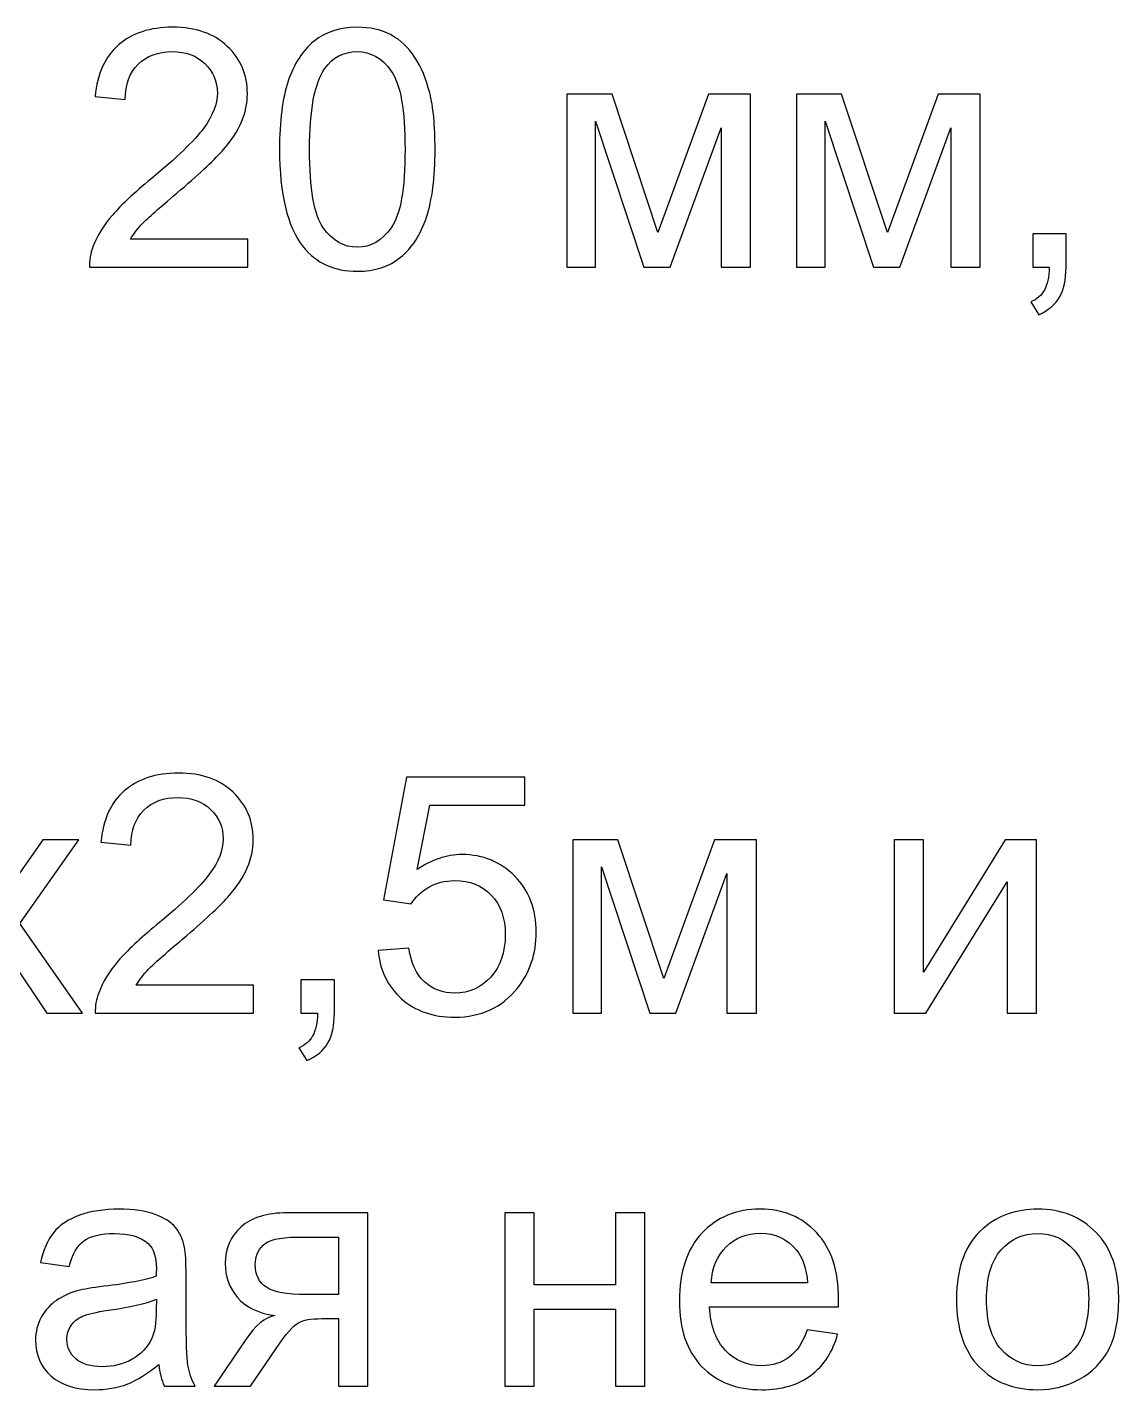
# Model space of a CAD drawing. Header units: centimetres. Extents: x 259 to 610, y 357 to 1252.
# Drawn here: x 358.76 to 370.3, y 1017.45 to 1031.85 of the extents above; entities that cross this region are included whole.
import ezdxf

# ---------------------------------------------------------------- set-up
doc = ezdxf.new("R2010")
doc.units = ezdxf.units.CM
doc.header["$MEASUREMENT"] = 0
doc.layers.add('layer 1', color=7, linetype='Continuous')

msp = doc.modelspace()

# ---------------------------------------------------------------- linework, layer by layer
at = {"layer": 'layer 1', "color": 250}
for points, knots in [([(361.09449, 1029.60748), (361.09449, 1029.60748), (361.09449, 1029.31115), (361.09449, 1029.31115), (361.09449, 1029.31115), (361.09449, 1029.31115), (359.42233, 1029.31115), (359.42233, 1029.31115), (359.42233, 1029.31115), (359.41997, 1029.38582), (359.43232, 1029.45755), (359.45878, 1029.52693), (359.45878, 1029.52693), (359.5017, 1029.64041), (359.57049, 1029.75271), (359.66515, 1029.86266), (359.66515, 1029.86266), (359.75982, 1029.97261), (359.89505, 1030.09961), (360.07085, 1030.24366), (360.07085, 1030.24366), (360.34425, 1030.46885), (360.53005, 1030.647), (360.62706, 1030.7787), (360.62706, 1030.7787), (360.72466, 1030.91041), (360.77346, 1031.03505), (360.77346, 1031.15265), (360.77346, 1031.15265), (360.77346, 1031.27553), (360.72936, 1031.37901), (360.64117, 1031.46368), (360.64117, 1031.46368), (360.55298, 1031.54776), (360.43774, 1031.59009), (360.29604, 1031.59009), (360.29604, 1031.59009), (360.14611, 1031.59009), (360.02616, 1031.5454), (359.9362, 1031.45603), (359.9362, 1031.45603), (359.84625, 1031.36725), (359.80097, 1031.24378), (359.7998, 1031.08562), (359.7998, 1031.08562), (359.7998, 1031.08562), (359.4823, 1031.11737), (359.4823, 1031.11737), (359.4823, 1031.11737), (359.50405, 1031.3549), (359.58637, 1031.536), (359.72865, 1031.66064), (359.72865, 1031.66064), (359.87153, 1031.78529), (360.06262, 1031.84762), (360.30309, 1031.84762), (360.30309, 1031.84762), (360.54533, 1031.84762), (360.7376, 1031.78059), (360.87871, 1031.64595), (360.87871, 1031.64595), (361.02041, 1031.5113), (361.09096, 1031.34432), (361.09096, 1031.14559), (361.09096, 1031.14559), (361.09096, 1031.04446), (361.07038, 1030.9451), (361.02864, 1030.84749), (361.02864, 1030.84749), (360.98748, 1030.7493), (360.91869, 1030.64641), (360.82285, 1030.53823), (360.82285, 1030.53823), (360.72642, 1030.43063), (360.56709, 1030.28187), (360.34484, 1030.09373), (360.34484, 1030.09373), (360.15845, 1029.93733), (360.03851, 1029.8315), (359.98559, 1029.77564), (359.98559, 1029.77564), (359.93268, 1029.71978), (359.88917, 1029.66393), (359.85448, 1029.60748), (359.85448, 1029.60748), (359.85448, 1029.60748), (361.09449, 1029.60748), (361.09449, 1029.60748)], [0, 0, 0, 0, 0.04347826, 0.04347826, 0.04347826, 0.04347826, 0.08695652, 0.08695652, 0.08695652, 0.08695652, 0.13043478, 0.13043478, 0.13043478, 0.13043478, 0.17391304, 0.17391304, 0.17391304, 0.17391304, 0.2173913, 0.2173913, 0.2173913, 0.2173913, 0.26086957, 0.26086957, 0.26086957, 0.26086957, 0.30434783, 0.30434783, 0.30434783, 0.30434783, 0.34782609, 0.34782609, 0.34782609, 0.34782609, 0.39130435, 0.39130435, 0.39130435, 0.39130435, 0.43478261, 0.43478261, 0.43478261, 0.43478261, 0.47826087, 0.47826087, 0.47826087, 0.47826087, 0.52173913, 0.52173913, 0.52173913, 0.52173913, 0.56521739, 0.56521739, 0.56521739, 0.56521739, 0.60869565, 0.60869565, 0.60869565, 0.60869565, 0.65217391, 0.65217391, 0.65217391, 0.65217391, 0.69565217, 0.69565217, 0.69565217, 0.69565217, 0.73913043, 0.73913043, 0.73913043, 0.73913043, 0.7826087, 0.7826087, 0.7826087, 0.7826087, 0.82608696, 0.82608696, 0.82608696, 0.82608696, 0.86956522, 0.86956522, 0.86956522, 0.86956522, 0.91304348, 0.91304348, 0.91304348, 0.91304348, 1, 1, 1, 1]), ([(361.43022, 1030.55763), (361.43022, 1030.85573), (361.46079, 1031.09679), (361.52194, 1031.27906), (361.52194, 1031.27906), (361.58367, 1031.46191), (361.67481, 1031.60244), (361.79593, 1031.70063), (361.79593, 1031.70063), (361.91646, 1031.79882), (362.06874, 1031.84762), (362.25219, 1031.84762), (362.25219, 1031.84762), (362.38742, 1031.84762), (362.50619, 1031.82057), (362.60908, 1031.76589), (362.60908, 1031.76589), (362.71138, 1031.71121), (362.79605, 1031.63242), (362.8619, 1031.52953), (362.8619, 1031.52953), (362.92775, 1031.42722), (362.9795, 1031.30199), (363.01712, 1031.15441), (363.01712, 1031.15441), (363.05534, 1031.00683), (363.07416, 1030.80751), (363.07416, 1030.55763), (363.07416, 1030.55763), (363.07416, 1030.2613), (363.04358, 1030.02141), (362.98302, 1029.83914), (362.98302, 1029.83914), (362.92246, 1029.65628), (362.83133, 1029.51576), (362.71021, 1029.41698), (362.71021, 1029.41698), (362.58968, 1029.31821), (362.43681, 1029.26882), (362.25219, 1029.26882), (362.25219, 1029.26882), (362.00936, 1029.26882), (361.81827, 1029.35525), (361.67951, 1029.5287), (361.67951, 1029.5287), (361.51312, 1029.74036), (361.43022, 1030.08314), (361.43022, 1030.55763)], [0, 0, 0, 0, 0.07692308, 0.07692308, 0.07692308, 0.07692308, 0.15384615, 0.15384615, 0.15384615, 0.15384615, 0.23076923, 0.23076923, 0.23076923, 0.23076923, 0.30769231, 0.30769231, 0.30769231, 0.30769231, 0.38461538, 0.38461538, 0.38461538, 0.38461538, 0.46153846, 0.46153846, 0.46153846, 0.46153846, 0.53846154, 0.53846154, 0.53846154, 0.53846154, 0.61538462, 0.61538462, 0.61538462, 0.61538462, 0.69230769, 0.69230769, 0.69230769, 0.69230769, 0.76923077, 0.76923077, 0.76923077, 0.76923077, 0.84615385, 0.84615385, 0.84615385, 0.84615385, 1, 1, 1, 1]), ([(361.74772, 1030.55645), (361.74772, 1030.14076), (361.79593, 1029.86442), (361.89294, 1029.72801), (361.89294, 1029.72801), (361.98996, 1029.59102), (362.1099, 1029.52282), (362.25219, 1029.52282), (362.25219, 1029.52282), (362.39447, 1029.52282), (362.51442, 1029.59161), (362.61143, 1029.7286), (362.61143, 1029.7286), (362.70844, 1029.86619), (362.75666, 1030.14194), (362.75666, 1030.55645), (362.75666, 1030.55645), (362.75666, 1030.97214), (362.70844, 1031.24848), (362.61143, 1031.38489), (362.61143, 1031.38489), (362.51501, 1031.52189), (362.39389, 1031.59009), (362.24866, 1031.59009), (362.24866, 1031.59009), (362.10637, 1031.59009), (361.99231, 1031.52953), (361.90705, 1031.409), (361.90705, 1031.409), (361.80063, 1031.25554), (361.74772, 1030.97097), (361.74772, 1030.55645)], [0, 0, 0, 0, 0.11111111, 0.11111111, 0.11111111, 0.11111111, 0.22222222, 0.22222222, 0.22222222, 0.22222222, 0.33333333, 0.33333333, 0.33333333, 0.33333333, 0.44444444, 0.44444444, 0.44444444, 0.44444444, 0.55555556, 0.55555556, 0.55555556, 0.55555556, 0.66666667, 0.66666667, 0.66666667, 0.66666667, 0.77777778, 0.77777778, 0.77777778, 0.77777778, 1, 1, 1, 1]), ([(364.46763, 1031.14206), (364.46763, 1031.14206), (364.94505, 1031.14206), (364.94505, 1031.14206), (364.94505, 1031.14206), (364.94505, 1031.14206), (365.42894, 1029.67686), (365.42894, 1029.67686), (365.42894, 1029.67686), (365.42894, 1029.67686), (365.96458, 1031.14206), (365.96458, 1031.14206), (365.96458, 1031.14206), (365.96458, 1031.14206), (366.4079, 1031.14206), (366.4079, 1031.14206), (366.4079, 1031.14206), (366.4079, 1031.14206), (366.4079, 1029.31115), (366.4079, 1029.31115), (366.4079, 1029.31115), (366.4079, 1029.31115), (366.09746, 1029.31115), (366.09746, 1029.31115), (366.09746, 1029.31115), (366.09746, 1029.31115), (366.09746, 1030.78517), (366.09746, 1030.78517), (366.09746, 1030.78517), (366.09746, 1030.78517), (365.5583, 1029.31115), (365.5583, 1029.31115), (365.5583, 1029.31115), (365.5583, 1029.31115), (365.28078, 1029.31115), (365.28078, 1029.31115), (365.28078, 1029.31115), (365.28078, 1029.31115), (364.77101, 1030.85573), (364.77101, 1030.85573), (364.77101, 1030.85573), (364.77101, 1030.85573), (364.77101, 1029.31115), (364.77101, 1029.31115), (364.77101, 1029.31115), (364.77101, 1029.31115), (364.46763, 1029.31115), (364.46763, 1029.31115), (364.46763, 1029.31115), (364.46763, 1029.31115), (364.46763, 1031.14206), (364.46763, 1031.14206)], [0, 0, 0, 0, 0.07142857, 0.07142857, 0.07142857, 0.07142857, 0.14285714, 0.14285714, 0.14285714, 0.14285714, 0.21428571, 0.21428571, 0.21428571, 0.21428571, 0.28571429, 0.28571429, 0.28571429, 0.28571429, 0.35714286, 0.35714286, 0.35714286, 0.35714286, 0.42857143, 0.42857143, 0.42857143, 0.42857143, 0.5, 0.5, 0.5, 0.5, 0.57142857, 0.57142857, 0.57142857, 0.57142857, 0.64285714, 0.64285714, 0.64285714, 0.64285714, 0.71428571, 0.71428571, 0.71428571, 0.71428571, 0.78571429, 0.78571429, 0.78571429, 0.78571429, 0.85714286, 0.85714286, 0.85714286, 0.85714286, 1, 1, 1, 1]), ([(366.89296, 1031.14206), (366.89296, 1031.14206), (367.37038, 1031.14206), (367.37038, 1031.14206), (367.37038, 1031.14206), (367.37038, 1031.14206), (367.85427, 1029.67686), (367.85427, 1029.67686), (367.85427, 1029.67686), (367.85427, 1029.67686), (368.38991, 1031.14206), (368.38991, 1031.14206), (368.38991, 1031.14206), (368.38991, 1031.14206), (368.83323, 1031.14206), (368.83323, 1031.14206), (368.83323, 1031.14206), (368.83323, 1031.14206), (368.83323, 1029.31115), (368.83323, 1029.31115), (368.83323, 1029.31115), (368.83323, 1029.31115), (368.52279, 1029.31115), (368.52279, 1029.31115), (368.52279, 1029.31115), (368.52279, 1029.31115), (368.52279, 1030.78517), (368.52279, 1030.78517), (368.52279, 1030.78517), (368.52279, 1030.78517), (367.98363, 1029.31115), (367.98363, 1029.31115), (367.98363, 1029.31115), (367.98363, 1029.31115), (367.70611, 1029.31115), (367.70611, 1029.31115), (367.70611, 1029.31115), (367.70611, 1029.31115), (367.19634, 1030.85573), (367.19634, 1030.85573), (367.19634, 1030.85573), (367.19634, 1030.85573), (367.19634, 1029.31115), (367.19634, 1029.31115), (367.19634, 1029.31115), (367.19634, 1029.31115), (366.89296, 1029.31115), (366.89296, 1029.31115), (366.89296, 1029.31115), (366.89296, 1029.31115), (366.89296, 1031.14206), (366.89296, 1031.14206)], [0, 0, 0, 0, 0.07142857, 0.07142857, 0.07142857, 0.07142857, 0.14285714, 0.14285714, 0.14285714, 0.14285714, 0.21428571, 0.21428571, 0.21428571, 0.21428571, 0.28571429, 0.28571429, 0.28571429, 0.28571429, 0.35714286, 0.35714286, 0.35714286, 0.35714286, 0.42857143, 0.42857143, 0.42857143, 0.42857143, 0.5, 0.5, 0.5, 0.5, 0.57142857, 0.57142857, 0.57142857, 0.57142857, 0.64285714, 0.64285714, 0.64285714, 0.64285714, 0.71428571, 0.71428571, 0.71428571, 0.71428571, 0.78571429, 0.78571429, 0.78571429, 0.78571429, 0.85714286, 0.85714286, 0.85714286, 0.85714286, 1, 1, 1, 1]), ([(369.38885, 1029.31115), (369.38885, 1029.31115), (369.38885, 1029.66393), (369.38885, 1029.66393), (369.38885, 1029.66393), (369.38885, 1029.66393), (369.74163, 1029.66393), (369.74163, 1029.66393), (369.74163, 1029.66393), (369.74163, 1029.66393), (369.74163, 1029.31115), (369.74163, 1029.31115), (369.74163, 1029.31115), (369.74163, 1029.18121), (369.7187, 1029.07597), (369.67225, 1028.996), (369.67225, 1028.996), (369.62639, 1028.91604), (369.55289, 1028.85372), (369.45235, 1028.81021), (369.45235, 1028.81021), (369.45235, 1028.81021), (369.36768, 1028.94426), (369.36768, 1028.94426), (369.36768, 1028.94426), (369.43354, 1028.97307), (369.48175, 1029.01541), (369.51232, 1029.07067), (369.51232, 1029.07067), (369.54349, 1029.12653), (369.56112, 1029.20649), (369.56465, 1029.31115), (369.56465, 1029.31115), (369.56465, 1029.31115), (369.38885, 1029.31115), (369.38885, 1029.31115)], [0, 0, 0, 0, 0.1, 0.1, 0.1, 0.1, 0.2, 0.2, 0.2, 0.2, 0.3, 0.3, 0.3, 0.3, 0.4, 0.4, 0.4, 0.4, 0.5, 0.5, 0.5, 0.5, 0.6, 0.6, 0.6, 0.6, 0.7, 0.7, 0.7, 0.7, 0.8, 0.8, 0.8, 0.8, 1, 1, 1, 1]), ([(361.15559, 1021.72526), (361.15559, 1021.72526), (361.15559, 1021.42893), (361.15559, 1021.42893), (361.15559, 1021.42893), (361.15559, 1021.42893), (359.48343, 1021.42893), (359.48343, 1021.42893), (359.48343, 1021.42893), (359.48107, 1021.5036), (359.49342, 1021.57533), (359.51988, 1021.64471), (359.51988, 1021.64471), (359.5628, 1021.75819), (359.63159, 1021.87049), (359.72625, 1021.98044), (359.72625, 1021.98044), (359.82092, 1022.09039), (359.95615, 1022.21739), (360.13195, 1022.36144), (360.13195, 1022.36144), (360.40535, 1022.58663), (360.59115, 1022.76478), (360.68816, 1022.89648), (360.68816, 1022.89648), (360.78576, 1023.02819), (360.83456, 1023.15283), (360.83456, 1023.27043), (360.83456, 1023.27043), (360.83456, 1023.39331), (360.79046, 1023.49679), (360.70227, 1023.58146), (360.70227, 1023.58146), (360.61408, 1023.66554), (360.49884, 1023.70787), (360.35714, 1023.70787), (360.35714, 1023.70787), (360.20721, 1023.70787), (360.08726, 1023.66318), (359.9973, 1023.57381), (359.9973, 1023.57381), (359.90735, 1023.48503), (359.86207, 1023.36156), (359.8609, 1023.2034), (359.8609, 1023.2034), (359.8609, 1023.2034), (359.5434, 1023.23515), (359.5434, 1023.23515), (359.5434, 1023.23515), (359.56515, 1023.47268), (359.64747, 1023.65378), (359.78975, 1023.77842), (359.78975, 1023.77842), (359.93263, 1023.90307), (360.12372, 1023.9654), (360.36419, 1023.9654), (360.36419, 1023.9654), (360.60643, 1023.9654), (360.7987, 1023.89837), (360.93981, 1023.76373), (360.93981, 1023.76373), (361.08151, 1023.62908), (361.15206, 1023.4621), (361.15206, 1023.26337), (361.15206, 1023.26337), (361.15206, 1023.16224), (361.13148, 1023.06288), (361.08974, 1022.96527), (361.08974, 1022.96527), (361.04858, 1022.86708), (360.97979, 1022.76419), (360.88395, 1022.65601), (360.88395, 1022.65601), (360.78752, 1022.54841), (360.62819, 1022.39965), (360.40594, 1022.21151), (360.40594, 1022.21151), (360.21955, 1022.05511), (360.09961, 1021.94928), (360.04669, 1021.89342), (360.04669, 1021.89342), (359.99378, 1021.83756), (359.95027, 1021.78171), (359.91558, 1021.72526), (359.91558, 1021.72526), (359.91558, 1021.72526), (361.15559, 1021.72526), (361.15559, 1021.72526)], [0, 0, 0, 0, 0.04347826, 0.04347826, 0.04347826, 0.04347826, 0.08695652, 0.08695652, 0.08695652, 0.08695652, 0.13043478, 0.13043478, 0.13043478, 0.13043478, 0.17391304, 0.17391304, 0.17391304, 0.17391304, 0.2173913, 0.2173913, 0.2173913, 0.2173913, 0.26086957, 0.26086957, 0.26086957, 0.26086957, 0.30434783, 0.30434783, 0.30434783, 0.30434783, 0.34782609, 0.34782609, 0.34782609, 0.34782609, 0.39130435, 0.39130435, 0.39130435, 0.39130435, 0.43478261, 0.43478261, 0.43478261, 0.43478261, 0.47826087, 0.47826087, 0.47826087, 0.47826087, 0.52173913, 0.52173913, 0.52173913, 0.52173913, 0.56521739, 0.56521739, 0.56521739, 0.56521739, 0.60869565, 0.60869565, 0.60869565, 0.60869565, 0.65217391, 0.65217391, 0.65217391, 0.65217391, 0.69565217, 0.69565217, 0.69565217, 0.69565217, 0.73913043, 0.73913043, 0.73913043, 0.73913043, 0.7826087, 0.7826087, 0.7826087, 0.7826087, 0.82608696, 0.82608696, 0.82608696, 0.82608696, 0.86956522, 0.86956522, 0.86956522, 0.86956522, 0.91304348, 0.91304348, 0.91304348, 0.91304348, 1, 1, 1, 1]), ([(362.47145, 1022.09215), (362.47145, 1022.09215), (362.796, 1022.11685), (362.796, 1022.11685), (362.796, 1022.11685), (362.82011, 1021.95868), (362.87596, 1021.83992), (362.96298, 1021.75995), (362.96298, 1021.75995), (363.05, 1021.68058), (363.15642, 1021.6406), (363.28166, 1021.6406), (363.28166, 1021.6406), (363.43276, 1021.6406), (363.55918, 1021.69704), (363.66207, 1021.80934), (363.66207, 1021.80934), (363.76437, 1021.92223), (363.81553, 1022.07157), (363.81553, 1022.25737), (363.81553, 1022.25737), (363.81553, 1022.43434), (363.76673, 1022.57369), (363.66854, 1022.676), (363.66854, 1022.676), (363.57035, 1022.7783), (363.44041, 1022.82945), (363.27872, 1022.82945), (363.27872, 1022.82945), (363.17818, 1022.82945), (363.08822, 1022.80652), (363.00826, 1022.76066), (363.00826, 1022.76066), (362.92888, 1022.7148), (362.86656, 1022.65542), (362.8207, 1022.58251), (362.8207, 1022.58251), (362.8207, 1022.58251), (362.52789, 1022.62484), (362.52789, 1022.62484), (362.52789, 1022.62484), (362.52789, 1022.62484), (362.77131, 1023.92306), (362.77131, 1023.92306), (362.77131, 1023.92306), (362.77131, 1023.92306), (364.02367, 1023.92306), (364.02367, 1023.92306), (364.02367, 1023.92306), (364.02367, 1023.92306), (364.02367, 1023.62673), (364.02367, 1023.62673), (364.02367, 1023.62673), (364.02367, 1023.62673), (363.01884, 1023.62673), (363.01884, 1023.62673), (363.01884, 1023.62673), (363.01884, 1023.62673), (362.8842, 1022.94528), (362.8842, 1022.94528), (362.8842, 1022.94528), (363.0353, 1023.0517), (363.19405, 1023.10462), (363.35986, 1023.10462), (363.35986, 1023.10462), (363.57975, 1023.10462), (363.76555, 1023.02819), (363.91666, 1022.87532), (363.91666, 1022.87532), (364.06776, 1022.72245), (364.14361, 1022.52607), (364.14361, 1022.28618), (364.14361, 1022.28618), (364.14361, 1022.05746), (364.07717, 1021.85991), (363.94429, 1021.69351), (363.94429, 1021.69351), (363.7826, 1021.4889), (363.56153, 1021.3866), (363.28166, 1021.3866), (363.28166, 1021.3866), (363.05235, 1021.3866), (362.86538, 1021.45127), (362.72015, 1021.58004), (362.72015, 1021.58004), (362.57493, 1021.7088), (362.49202, 1021.87931), (362.47145, 1022.09215)], [0, 0, 0, 0, 0.04347826, 0.04347826, 0.04347826, 0.04347826, 0.08695652, 0.08695652, 0.08695652, 0.08695652, 0.13043478, 0.13043478, 0.13043478, 0.13043478, 0.17391304, 0.17391304, 0.17391304, 0.17391304, 0.2173913, 0.2173913, 0.2173913, 0.2173913, 0.26086957, 0.26086957, 0.26086957, 0.26086957, 0.30434783, 0.30434783, 0.30434783, 0.30434783, 0.34782609, 0.34782609, 0.34782609, 0.34782609, 0.39130435, 0.39130435, 0.39130435, 0.39130435, 0.43478261, 0.43478261, 0.43478261, 0.43478261, 0.47826087, 0.47826087, 0.47826087, 0.47826087, 0.52173913, 0.52173913, 0.52173913, 0.52173913, 0.56521739, 0.56521739, 0.56521739, 0.56521739, 0.60869565, 0.60869565, 0.60869565, 0.60869565, 0.65217391, 0.65217391, 0.65217391, 0.65217391, 0.69565217, 0.69565217, 0.69565217, 0.69565217, 0.73913043, 0.73913043, 0.73913043, 0.73913043, 0.7826087, 0.7826087, 0.7826087, 0.7826087, 0.82608696, 0.82608696, 0.82608696, 0.82608696, 0.86956522, 0.86956522, 0.86956522, 0.86956522, 0.91304348, 0.91304348, 0.91304348, 0.91304348, 1, 1, 1, 1]), ([(357.63841, 1021.42893), (357.63841, 1021.42893), (358.30692, 1022.37731), (358.30692, 1022.37731), (358.30692, 1022.37731), (358.30692, 1022.37731), (357.6878, 1023.25984), (357.6878, 1023.25984), (357.6878, 1023.25984), (357.6878, 1023.25984), (358.06938, 1023.25984), (358.06938, 1023.25984), (358.06938, 1023.25984), (358.06938, 1023.25984), (358.35866, 1022.82769), (358.35866, 1022.82769), (358.35866, 1022.82769), (358.41216, 1022.74655), (358.4545, 1022.6807), (358.48448, 1022.62896), (358.48448, 1022.62896), (358.53681, 1022.70245), (358.58326, 1022.76889), (358.62501, 1022.82828), (358.62501, 1022.82828), (358.62501, 1022.82828), (358.92957, 1023.25984), (358.92957, 1023.25984), (358.92957, 1023.25984), (358.92957, 1023.25984), (359.30881, 1023.25984), (359.30881, 1023.25984), (359.30881, 1023.25984), (359.30881, 1023.25984), (358.68615, 1022.37731), (358.68615, 1022.37731), (358.68615, 1022.37731), (358.68615, 1022.37731), (359.34938, 1021.42893), (359.34938, 1021.42893), (359.34938, 1021.42893), (359.34938, 1021.42893), (358.9719, 1021.42893), (358.9719, 1021.42893), (358.9719, 1021.42893), (358.9719, 1021.42893), (358.59326, 1021.99337), (358.59326, 1021.99337), (358.59326, 1021.99337), (358.59326, 1021.99337), (358.50683, 1022.12919), (358.50683, 1022.12919), (358.50683, 1022.12919), (358.50683, 1022.12919), (358.01764, 1021.42893), (358.01764, 1021.42893), (358.01764, 1021.42893), (358.01764, 1021.42893), (357.63841, 1021.42893), (357.63841, 1021.42893)], [0, 0, 0, 0, 0.0625, 0.0625, 0.0625, 0.0625, 0.125, 0.125, 0.125, 0.125, 0.1875, 0.1875, 0.1875, 0.1875, 0.25, 0.25, 0.25, 0.25, 0.3125, 0.3125, 0.3125, 0.3125, 0.375, 0.375, 0.375, 0.375, 0.4375, 0.4375, 0.4375, 0.4375, 0.5, 0.5, 0.5, 0.5, 0.5625, 0.5625, 0.5625, 0.5625, 0.625, 0.625, 0.625, 0.625, 0.6875, 0.6875, 0.6875, 0.6875, 0.75, 0.75, 0.75, 0.75, 0.8125, 0.8125, 0.8125, 0.8125, 0.875, 0.875, 0.875, 0.875, 1, 1, 1, 1]), ([(364.52873, 1023.25984), (364.52873, 1023.25984), (365.00615, 1023.25984), (365.00615, 1023.25984), (365.00615, 1023.25984), (365.00615, 1023.25984), (365.49004, 1021.79464), (365.49004, 1021.79464), (365.49004, 1021.79464), (365.49004, 1021.79464), (366.02568, 1023.25984), (366.02568, 1023.25984), (366.02568, 1023.25984), (366.02568, 1023.25984), (366.46899, 1023.25984), (366.46899, 1023.25984), (366.46899, 1023.25984), (366.46899, 1023.25984), (366.46899, 1021.42893), (366.46899, 1021.42893), (366.46899, 1021.42893), (366.46899, 1021.42893), (366.15856, 1021.42893), (366.15856, 1021.42893), (366.15856, 1021.42893), (366.15856, 1021.42893), (366.15856, 1022.90295), (366.15856, 1022.90295), (366.15856, 1022.90295), (366.15856, 1022.90295), (365.6194, 1021.42893), (365.6194, 1021.42893), (365.6194, 1021.42893), (365.6194, 1021.42893), (365.34188, 1021.42893), (365.34188, 1021.42893), (365.34188, 1021.42893), (365.34188, 1021.42893), (364.83211, 1022.97351), (364.83211, 1022.97351), (364.83211, 1022.97351), (364.83211, 1022.97351), (364.83211, 1021.42893), (364.83211, 1021.42893), (364.83211, 1021.42893), (364.83211, 1021.42893), (364.52873, 1021.42893), (364.52873, 1021.42893), (364.52873, 1021.42893), (364.52873, 1021.42893), (364.52873, 1023.25984), (364.52873, 1023.25984)], [0, 0, 0, 0, 0.07142857, 0.07142857, 0.07142857, 0.07142857, 0.14285714, 0.14285714, 0.14285714, 0.14285714, 0.21428571, 0.21428571, 0.21428571, 0.21428571, 0.28571429, 0.28571429, 0.28571429, 0.28571429, 0.35714286, 0.35714286, 0.35714286, 0.35714286, 0.42857143, 0.42857143, 0.42857143, 0.42857143, 0.5, 0.5, 0.5, 0.5, 0.57142857, 0.57142857, 0.57142857, 0.57142857, 0.64285714, 0.64285714, 0.64285714, 0.64285714, 0.71428571, 0.71428571, 0.71428571, 0.71428571, 0.78571429, 0.78571429, 0.78571429, 0.78571429, 0.85714286, 0.85714286, 0.85714286, 0.85714286, 1, 1, 1, 1]), ([(367.9236, 1023.25984), (367.9236, 1023.25984), (368.23405, 1023.25984), (368.23405, 1023.25984), (368.23405, 1023.25984), (368.23405, 1023.25984), (368.23405, 1021.86343), (368.23405, 1021.86343), (368.23405, 1021.86343), (368.23405, 1021.86343), (369.09659, 1023.25984), (369.09659, 1023.25984), (369.09659, 1023.25984), (369.09659, 1023.25984), (369.42996, 1023.25984), (369.42996, 1023.25984), (369.42996, 1023.25984), (369.42996, 1023.25984), (369.42996, 1021.42893), (369.42996, 1021.42893), (369.42996, 1021.42893), (369.42996, 1021.42893), (369.11952, 1021.42893), (369.11952, 1021.42893), (369.11952, 1021.42893), (369.11952, 1021.42893), (369.11952, 1022.81652), (369.11952, 1022.81652), (369.11952, 1022.81652), (369.11952, 1022.81652), (368.25815, 1021.42893), (368.25815, 1021.42893), (368.25815, 1021.42893), (368.25815, 1021.42893), (367.9236, 1021.42893), (367.9236, 1021.42893), (367.9236, 1021.42893), (367.9236, 1021.42893), (367.9236, 1023.25984), (367.9236, 1023.25984)], [0, 0, 0, 0, 0.09090909, 0.09090909, 0.09090909, 0.09090909, 0.18181818, 0.18181818, 0.18181818, 0.18181818, 0.27272727, 0.27272727, 0.27272727, 0.27272727, 0.36363636, 0.36363636, 0.36363636, 0.36363636, 0.45454545, 0.45454545, 0.45454545, 0.45454545, 0.54545455, 0.54545455, 0.54545455, 0.54545455, 0.63636364, 0.63636364, 0.63636364, 0.63636364, 0.72727273, 0.72727273, 0.72727273, 0.72727273, 0.81818182, 0.81818182, 0.81818182, 0.81818182, 1, 1, 1, 1]), ([(361.65712, 1021.42893), (361.65712, 1021.42893), (361.65712, 1021.78171), (361.65712, 1021.78171), (361.65712, 1021.78171), (361.65712, 1021.78171), (362.0099, 1021.78171), (362.0099, 1021.78171), (362.0099, 1021.78171), (362.0099, 1021.78171), (362.0099, 1021.42893), (362.0099, 1021.42893), (362.0099, 1021.42893), (362.0099, 1021.29899), (361.98697, 1021.19375), (361.94052, 1021.11378), (361.94052, 1021.11378), (361.89466, 1021.03382), (361.82116, 1020.9715), (361.72062, 1020.92799), (361.72062, 1020.92799), (361.72062, 1020.92799), (361.63595, 1021.06204), (361.63595, 1021.06204), (361.63595, 1021.06204), (361.70181, 1021.09085), (361.75002, 1021.13319), (361.78059, 1021.18845), (361.78059, 1021.18845), (361.81176, 1021.24431), (361.82939, 1021.32427), (361.83292, 1021.42893), (361.83292, 1021.42893), (361.83292, 1021.42893), (361.65712, 1021.42893), (361.65712, 1021.42893)], [0, 0, 0, 0, 0.1, 0.1, 0.1, 0.1, 0.2, 0.2, 0.2, 0.2, 0.3, 0.3, 0.3, 0.3, 0.4, 0.4, 0.4, 0.4, 0.5, 0.5, 0.5, 0.5, 0.6, 0.6, 0.6, 0.6, 0.7, 0.7, 0.7, 0.7, 0.8, 0.8, 0.8, 0.8, 1, 1, 1, 1]), ([(360.15373, 1017.71713), (360.03849, 1017.61894), (359.92736, 1017.55014), (359.82094, 1017.50957), (359.82094, 1017.50957), (359.71452, 1017.46901), (359.60045, 1017.44901), (359.47816, 1017.44901), (359.47816, 1017.44901), (359.27708, 1017.44901), (359.12244, 1017.49782), (359.01426, 1017.596), (359.01426, 1017.596), (358.90607, 1017.69361), (358.85198, 1017.81884), (358.85198, 1017.97112), (358.85198, 1017.97112), (358.85198, 1018.06049), (358.87256, 1018.14222), (358.91313, 1018.2163), (358.91313, 1018.2163), (358.95429, 1018.29039), (359.00779, 1018.34918), (359.07364, 1018.39387), (359.07364, 1018.39387), (359.14008, 1018.43855), (359.21416, 1018.47266), (359.29707, 1018.49559), (359.29707, 1018.49559), (359.35821, 1018.51146), (359.45052, 1018.52675), (359.57341, 1018.54204), (359.57341, 1018.54204), (359.82388, 1018.57143), (360.00909, 1018.6073), (360.12727, 1018.64846), (360.12727, 1018.64846), (360.12844, 1018.69079), (360.12903, 1018.71784), (360.12903, 1018.72901), (360.12903, 1018.72901), (360.12903, 1018.85483), (360.09963, 1018.94361), (360.04084, 1018.99535), (360.04084, 1018.99535), (359.96146, 1019.06532), (359.84328, 1019.10001), (359.68689, 1019.10001), (359.68689, 1019.10001), (359.54048, 1019.10001), (359.4323, 1019.07414), (359.36292, 1019.02299), (359.36292, 1019.02299), (359.29295, 1018.97184), (359.2418, 1018.88129), (359.20828, 1018.75076), (359.20828, 1018.75076), (359.20828, 1018.75076), (358.9049, 1018.79309), (358.9049, 1018.79309), (358.9049, 1018.79309), (358.93253, 1018.92303), (358.9778, 1019.02828), (359.0413, 1019.10824), (359.0413, 1019.10824), (359.1048, 1019.18821), (359.19653, 1019.24935), (359.31647, 1019.29286), (359.31647, 1019.29286), (359.43583, 1019.33578), (359.57517, 1019.35754), (359.73275, 1019.35754), (359.73275, 1019.35754), (359.88914, 1019.35754), (360.01673, 1019.33931), (360.11492, 1019.30227), (360.11492, 1019.30227), (360.21252, 1019.26523), (360.28484, 1019.21937), (360.3307, 1019.16351), (360.3307, 1019.16351), (360.37656, 1019.10765), (360.4089, 1019.0371), (360.42772, 1018.95184), (360.42772, 1018.95184), (360.43771, 1018.89893), (360.443, 1018.80368), (360.443, 1018.66668), (360.443, 1018.66668), (360.443, 1018.66668), (360.443, 1018.25511), (360.443, 1018.25511), (360.443, 1018.25511), (360.443, 1017.9676), (360.44947, 1017.78592), (360.46241, 1017.70889), (360.46241, 1017.70889), (360.47475, 1017.63187), (360.50062, 1017.55838), (360.53825, 1017.48782), (360.53825, 1017.48782), (360.53825, 1017.48782), (360.2137, 1017.48782), (360.2137, 1017.48782), (360.2137, 1017.48782), (360.18254, 1017.55308), (360.16255, 1017.62952), (360.15373, 1017.71713)], [0, 0, 0, 0, 0.03571429, 0.03571429, 0.03571429, 0.03571429, 0.07142857, 0.07142857, 0.07142857, 0.07142857, 0.10714286, 0.10714286, 0.10714286, 0.10714286, 0.14285714, 0.14285714, 0.14285714, 0.14285714, 0.17857143, 0.17857143, 0.17857143, 0.17857143, 0.21428571, 0.21428571, 0.21428571, 0.21428571, 0.25, 0.25, 0.25, 0.25, 0.28571429, 0.28571429, 0.28571429, 0.28571429, 0.32142857, 0.32142857, 0.32142857, 0.32142857, 0.35714286, 0.35714286, 0.35714286, 0.35714286, 0.39285714, 0.39285714, 0.39285714, 0.39285714, 0.42857143, 0.42857143, 0.42857143, 0.42857143, 0.46428571, 0.46428571, 0.46428571, 0.46428571, 0.5, 0.5, 0.5, 0.5, 0.53571429, 0.53571429, 0.53571429, 0.53571429, 0.57142857, 0.57142857, 0.57142857, 0.57142857, 0.60714286, 0.60714286, 0.60714286, 0.60714286, 0.64285714, 0.64285714, 0.64285714, 0.64285714, 0.67857143, 0.67857143, 0.67857143, 0.67857143, 0.71428571, 0.71428571, 0.71428571, 0.71428571, 0.75, 0.75, 0.75, 0.75, 0.78571429, 0.78571429, 0.78571429, 0.78571429, 0.82142857, 0.82142857, 0.82142857, 0.82142857, 0.85714286, 0.85714286, 0.85714286, 0.85714286, 0.89285714, 0.89285714, 0.89285714, 0.89285714, 0.92857143, 0.92857143, 0.92857143, 0.92857143, 1, 1, 1, 1]), ([(362.3627, 1019.31873), (362.3627, 1019.31873), (362.3627, 1017.48782), (362.3627, 1017.48782), (362.3627, 1017.48782), (362.3627, 1017.48782), (362.05226, 1017.48782), (362.05226, 1017.48782), (362.05226, 1017.48782), (362.05226, 1017.48782), (362.05226, 1018.20043), (362.05226, 1018.20043), (362.05226, 1018.20043), (362.05226, 1018.20043), (361.87352, 1018.20043), (361.87352, 1018.20043), (361.87352, 1018.20043), (361.76474, 1018.20043), (361.68361, 1018.18632), (361.6301, 1018.15751), (361.6301, 1018.15751), (361.5766, 1018.1287), (361.4984, 1018.03874), (361.3955, 1017.88646), (361.3955, 1017.88646), (361.3955, 1017.88646), (361.12269, 1017.48782), (361.12269, 1017.48782), (361.12269, 1017.48782), (361.12269, 1017.48782), (360.73816, 1017.48782), (360.73816, 1017.48782), (360.73816, 1017.48782), (360.73816, 1017.48782), (361.0733, 1017.97936), (361.0733, 1017.97936), (361.0733, 1017.97936), (361.17561, 1018.12987), (361.27791, 1018.21454), (361.37963, 1018.23394), (361.37963, 1018.23394), (361.20265, 1018.25805), (361.07095, 1018.32214), (360.98511, 1018.42562), (360.98511, 1018.42562), (360.89926, 1018.5291), (360.85634, 1018.64846), (360.85634, 1018.7831), (360.85634, 1018.7831), (360.85634, 1018.94244), (360.9122, 1019.0712), (361.0245, 1019.16998), (361.0245, 1019.16998), (361.1368, 1019.26934), (361.29967, 1019.31873), (361.51251, 1019.31873), (361.51251, 1019.31873), (361.51251, 1019.31873), (362.3627, 1019.31873), (362.3627, 1019.31873)], [0, 0, 0, 0, 0.0625, 0.0625, 0.0625, 0.0625, 0.125, 0.125, 0.125, 0.125, 0.1875, 0.1875, 0.1875, 0.1875, 0.25, 0.25, 0.25, 0.25, 0.3125, 0.3125, 0.3125, 0.3125, 0.375, 0.375, 0.375, 0.375, 0.4375, 0.4375, 0.4375, 0.4375, 0.5, 0.5, 0.5, 0.5, 0.5625, 0.5625, 0.5625, 0.5625, 0.625, 0.625, 0.625, 0.625, 0.6875, 0.6875, 0.6875, 0.6875, 0.75, 0.75, 0.75, 0.75, 0.8125, 0.8125, 0.8125, 0.8125, 0.875, 0.875, 0.875, 0.875, 1, 1, 1, 1]), ([(363.81026, 1019.31873), (363.81026, 1019.31873), (364.12071, 1019.31873), (364.12071, 1019.31873), (364.12071, 1019.31873), (364.12071, 1019.31873), (364.12071, 1018.55673), (364.12071, 1018.55673), (364.12071, 1018.55673), (364.12071, 1018.55673), (364.98148, 1018.55673), (364.98148, 1018.55673), (364.98148, 1018.55673), (364.98148, 1018.55673), (364.98148, 1019.31873), (364.98148, 1019.31873), (364.98148, 1019.31873), (364.98148, 1019.31873), (365.29193, 1019.31873), (365.29193, 1019.31873), (365.29193, 1019.31873), (365.29193, 1019.31873), (365.29193, 1017.48782), (365.29193, 1017.48782), (365.29193, 1017.48782), (365.29193, 1017.48782), (364.98148, 1017.48782), (364.98148, 1017.48782), (364.98148, 1017.48782), (364.98148, 1017.48782), (364.98148, 1018.29921), (364.98148, 1018.29921), (364.98148, 1018.29921), (364.98148, 1018.29921), (364.12071, 1018.29921), (364.12071, 1018.29921), (364.12071, 1018.29921), (364.12071, 1018.29921), (364.12071, 1017.48782), (364.12071, 1017.48782), (364.12071, 1017.48782), (364.12071, 1017.48782), (363.81026, 1017.48782), (363.81026, 1017.48782), (363.81026, 1017.48782), (363.81026, 1017.48782), (363.81026, 1019.31873), (363.81026, 1019.31873)], [0, 0, 0, 0, 0.07692308, 0.07692308, 0.07692308, 0.07692308, 0.15384615, 0.15384615, 0.15384615, 0.15384615, 0.23076923, 0.23076923, 0.23076923, 0.23076923, 0.30769231, 0.30769231, 0.30769231, 0.30769231, 0.38461538, 0.38461538, 0.38461538, 0.38461538, 0.46153846, 0.46153846, 0.46153846, 0.46153846, 0.53846154, 0.53846154, 0.53846154, 0.53846154, 0.61538462, 0.61538462, 0.61538462, 0.61538462, 0.69230769, 0.69230769, 0.69230769, 0.69230769, 0.76923077, 0.76923077, 0.76923077, 0.76923077, 0.84615385, 0.84615385, 0.84615385, 0.84615385, 1, 1, 1, 1]), ([(367.007, 1018.08049), (367.007, 1018.08049), (367.32803, 1018.03815), (367.32803, 1018.03815), (367.32803, 1018.03815), (367.27805, 1017.85177), (367.18457, 1017.70654), (367.04816, 1017.60365), (367.04816, 1017.60365), (366.91175, 1017.50076), (366.73772, 1017.44901), (366.52546, 1017.44901), (366.52546, 1017.44901), (366.25854, 1017.44901), (366.04687, 1017.53133), (365.89047, 1017.69596), (365.89047, 1017.69596), (365.73408, 1017.86), (365.65588, 1018.09107), (365.65588, 1018.38799), (365.65588, 1018.38799), (365.65588, 1018.69491), (365.73466, 1018.93362), (365.89283, 1019.10295), (365.89283, 1019.10295), (366.05099, 1019.27287), (366.25619, 1019.35754), (366.50841, 1019.35754), (366.50841, 1019.35754), (366.75242, 1019.35754), (366.95173, 1019.27464), (367.10637, 1019.10824), (367.10637, 1019.10824), (367.261, 1018.94185), (367.33861, 1018.70784), (367.33861, 1018.40622), (367.33861, 1018.40622), (367.33861, 1018.38799), (367.33803, 1018.36036), (367.33685, 1018.3239), (367.33685, 1018.3239), (367.33685, 1018.3239), (365.97338, 1018.3239), (365.97338, 1018.3239), (365.97338, 1018.3239), (365.98514, 1018.12341), (366.04158, 1017.96936), (366.14389, 1017.86294), (366.14389, 1017.86294), (366.2456, 1017.75652), (366.37319, 1017.70301), (366.52546, 1017.70301), (366.52546, 1017.70301), (366.63894, 1017.70301), (366.73595, 1017.733), (366.81592, 1017.79297), (366.81592, 1017.79297), (366.89647, 1017.85294), (366.95997, 1017.94878), (367.007, 1018.08049)], [0, 0, 0, 0, 0.0625, 0.0625, 0.0625, 0.0625, 0.125, 0.125, 0.125, 0.125, 0.1875, 0.1875, 0.1875, 0.1875, 0.25, 0.25, 0.25, 0.25, 0.3125, 0.3125, 0.3125, 0.3125, 0.375, 0.375, 0.375, 0.375, 0.4375, 0.4375, 0.4375, 0.4375, 0.5, 0.5, 0.5, 0.5, 0.5625, 0.5625, 0.5625, 0.5625, 0.625, 0.625, 0.625, 0.625, 0.6875, 0.6875, 0.6875, 0.6875, 0.75, 0.75, 0.75, 0.75, 0.8125, 0.8125, 0.8125, 0.8125, 0.875, 0.875, 0.875, 0.875, 1, 1, 1, 1]), ([(368.58392, 1018.40328), (368.58392, 1018.74135), (368.67799, 1018.99183), (368.86673, 1019.15469), (368.86673, 1019.15469), (369.02371, 1019.28992), (369.21598, 1019.35754), (369.44234, 1019.35754), (369.44234, 1019.35754), (369.6934, 1019.35754), (369.89919, 1019.27522), (370.05911, 1019.11059), (370.05911, 1019.11059), (370.21845, 1018.94655), (370.29841, 1018.71901), (370.29841, 1018.42915), (370.29841, 1018.42915), (370.29841, 1018.19396), (370.26313, 1018.00934), (370.19258, 1017.8747), (370.19258, 1017.8747), (370.12202, 1017.74006), (370.01913, 1017.6354), (369.8839, 1017.56073), (369.8839, 1017.56073), (369.74926, 1017.48606), (369.60168, 1017.44901), (369.44234, 1017.44901), (369.44234, 1017.44901), (369.18599, 1017.44901), (368.97903, 1017.53074), (368.82086, 1017.69478), (368.82086, 1017.69478), (368.6627, 1017.85882), (368.58392, 1018.09518), (368.58392, 1018.40328)], [0, 0, 0, 0, 0.1, 0.1, 0.1, 0.1, 0.2, 0.2, 0.2, 0.2, 0.3, 0.3, 0.3, 0.3, 0.4, 0.4, 0.4, 0.4, 0.5, 0.5, 0.5, 0.5, 0.6, 0.6, 0.6, 0.6, 0.7, 0.7, 0.7, 0.7, 0.8, 0.8, 0.8, 0.8, 1, 1, 1, 1]), ([(362.05226, 1019.06121), (362.05226, 1019.06121), (361.61129, 1019.06121), (361.61129, 1019.06121), (361.61129, 1019.06121), (361.42667, 1019.06121), (361.30731, 1019.0324), (361.25381, 1018.97478), (361.25381, 1018.97478), (361.2003, 1018.91715), (361.17384, 1018.84954), (361.17384, 1018.77252), (361.17384, 1018.77252), (361.17384, 1018.66316), (361.21324, 1018.5826), (361.29202, 1018.53145), (361.29202, 1018.53145), (361.37022, 1018.4803), (361.50957, 1018.45443), (361.70948, 1018.45443), (361.70948, 1018.45443), (361.70948, 1018.45443), (362.05226, 1018.45443), (362.05226, 1018.45443), (362.05226, 1018.45443), (362.05226, 1018.45443), (362.05226, 1019.06121), (362.05226, 1019.06121)], [0, 0, 0, 0, 0.125, 0.125, 0.125, 0.125, 0.25, 0.25, 0.25, 0.25, 0.375, 0.375, 0.375, 0.375, 0.5, 0.5, 0.5, 0.5, 0.625, 0.625, 0.625, 0.625, 0.75, 0.75, 0.75, 0.75, 1, 1, 1, 1]), ([(365.99102, 1018.5779), (365.99102, 1018.5779), (367.01053, 1018.5779), (367.01053, 1018.5779), (367.01053, 1018.5779), (366.99701, 1018.73195), (366.95761, 1018.84719), (366.89353, 1018.92421), (366.89353, 1018.92421), (366.79534, 1019.04357), (366.66716, 1019.10354), (366.51018, 1019.10354), (366.51018, 1019.10354), (366.3679, 1019.10354), (366.24854, 1019.05591), (366.15153, 1018.96066), (366.15153, 1018.96066), (366.0551, 1018.86541), (366.0016, 1018.73783), (365.99102, 1018.5779)], [0, 0, 0, 0, 0.16666667, 0.16666667, 0.16666667, 0.16666667, 0.33333333, 0.33333333, 0.33333333, 0.33333333, 0.5, 0.5, 0.5, 0.5, 0.66666667, 0.66666667, 0.66666667, 0.66666667, 1, 1, 1, 1]), ([(368.90142, 1018.40269), (368.90142, 1018.16868), (368.95257, 1017.99347), (369.05487, 1017.87764), (369.05487, 1017.87764), (369.15777, 1017.76122), (369.28653, 1017.70301), (369.44234, 1017.70301), (369.44234, 1017.70301), (369.59639, 1017.70301), (369.72456, 1017.76122), (369.82746, 1017.87823), (369.82746, 1017.87823), (369.92976, 1017.99523), (369.98091, 1018.17338), (369.98091, 1018.41268), (369.98091, 1018.41268), (369.98091, 1018.63846), (369.92917, 1018.80956), (369.82628, 1018.92539), (369.82628, 1018.92539), (369.72339, 1019.0418), (369.59521, 1019.10001), (369.44234, 1019.10001), (369.44234, 1019.10001), (369.28653, 1019.10001), (369.15777, 1019.04239), (369.05487, 1018.92656), (369.05487, 1018.92656), (368.95257, 1018.81073), (368.90142, 1018.63611), (368.90142, 1018.40269)], [0, 0, 0, 0, 0.11111111, 0.11111111, 0.11111111, 0.11111111, 0.22222222, 0.22222222, 0.22222222, 0.22222222, 0.33333333, 0.33333333, 0.33333333, 0.33333333, 0.44444444, 0.44444444, 0.44444444, 0.44444444, 0.55555556, 0.55555556, 0.55555556, 0.55555556, 0.66666667, 0.66666667, 0.66666667, 0.66666667, 0.77777778, 0.77777778, 0.77777778, 0.77777778, 1, 1, 1, 1]), ([(360.12903, 1018.40504), (360.01614, 1018.35918), (359.84681, 1018.32037), (359.62103, 1018.28862), (359.62103, 1018.28862), (359.49286, 1018.2704), (359.40231, 1018.24982), (359.3494, 1018.22689), (359.3494, 1018.22689), (359.29648, 1018.20396), (359.25591, 1018.17044), (359.2271, 1018.12693), (359.2271, 1018.12693), (359.19829, 1018.08284), (359.18359, 1018.03404), (359.18359, 1017.97994), (359.18359, 1017.97994), (359.18359, 1017.89822), (359.21475, 1017.82943), (359.27766, 1017.77475), (359.27766, 1017.77475), (359.34058, 1017.72006), (359.4323, 1017.69243), (359.55283, 1017.69243), (359.55283, 1017.69243), (359.67219, 1017.69243), (359.77861, 1017.7183), (359.87209, 1017.77063), (359.87209, 1017.77063), (359.96499, 1017.82237), (360.03378, 1017.89351), (360.07729, 1017.98347), (360.07729, 1017.98347), (360.11081, 1018.05344), (360.12727, 1018.15633), (360.12727, 1018.29215), (360.12727, 1018.29215), (360.12727, 1018.29215), (360.12903, 1018.40504), (360.12903, 1018.40504)], [0, 0, 0, 0, 0.09090909, 0.09090909, 0.09090909, 0.09090909, 0.18181818, 0.18181818, 0.18181818, 0.18181818, 0.27272727, 0.27272727, 0.27272727, 0.27272727, 0.36363636, 0.36363636, 0.36363636, 0.36363636, 0.45454545, 0.45454545, 0.45454545, 0.45454545, 0.54545455, 0.54545455, 0.54545455, 0.54545455, 0.63636364, 0.63636364, 0.63636364, 0.63636364, 0.72727273, 0.72727273, 0.72727273, 0.72727273, 0.81818182, 0.81818182, 0.81818182, 0.81818182, 1, 1, 1, 1])]:
    msp.add_open_spline(points, degree=3, knots=knots, dxfattribs=at)

doc.saveas('drawing.dxf')
